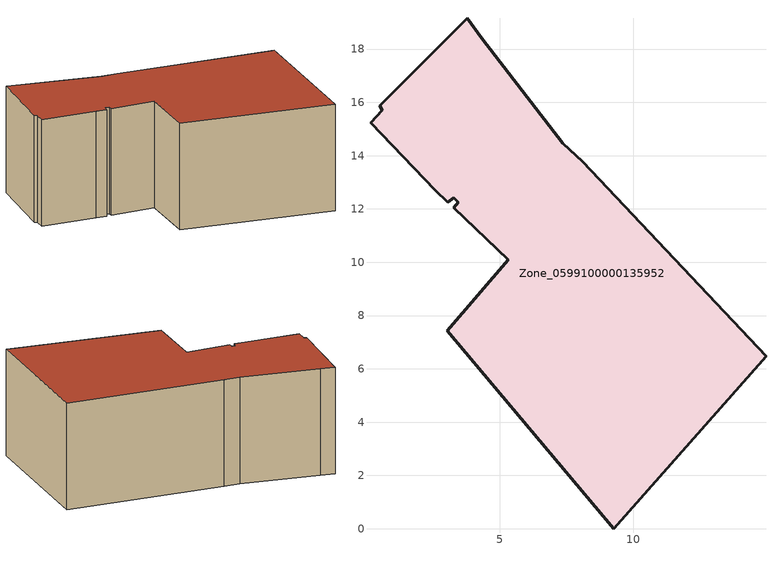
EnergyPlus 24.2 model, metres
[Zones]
Zone_0599100000135952
 floor ground (C_G): 14.98,6.47 9.27,0 3.01,7.43 5.31,10.1 3.25,12.05 3.44,12.25 3.25,12.42 3.04,12.25 2.56,12.7 0.14,15.24 0.57,15.71 0.49,15.87 3.77,19.16 4.32,18.41 7.35,14.47 8.1,13.78 z0.85
 wall outside (C_F): 9.27,0 14.98,6.47 8.1,13.78 7.35,14.47 4.32,18.41 3.77,19.16 0.49,15.87 0.57,15.71 0.14,15.24 2.56,12.7 3.04,12.25 3.25,12.42 3.44,12.25 3.25,12.05 5.31,10.1 3.01,7.43 9.27,0 z0.85:7.86
 roof outside (C_R): 3.44,12.25 3.25,12.05 5.31,10.1 3.01,7.43 9.27,0 14.98,6.47 8.1,13.78 7.35,14.47 4.32,18.41 3.77,19.16 0.49,15.87 0.57,15.71 0.14,15.24 2.56,12.7 3.04,12.25 3.25,12.42 z7.86
[BUILDING]
Pand.0599100000135952: North Axis=0; Terrain=City; Loads Convergence Tolerance Value=0.04; Temperature Convergence Tolerance Value=0.4; Solar Distribution=FullExterior; Maximum Number of Warmup Days=25; Minimum Number of Warmup Days=1
[Site:Location]
Rotterdam.The.Hague.AP_ZH_NLD Design_Conditions: Latitude=51.96; Longitude=4.45; Time Zone=1; Elevation=-4.5
[SITE:GROUNDTEMPERATURE:BUILDINGSURFACE]
18, 18, 18, 18, 18, 18, 18, 18, 18, 18, 18, 18
[MATERIAL] Thermal Absorptance=0.9; Solar Absorptance=0.7; Visible Absorptance=0.7
Name | Roughness | Thickness | Conductivity | Density | Specific Heat
G.TI.1946 | MediumSmooth | 0.15 | 1 | 540 | 1210
F.TI.1946 | Rough | 0.3 | 0.857143 | 1920 | 840
R.TI.1946 | MediumRough | 0.2 | 0.1 | 1500 | 1000
[CONSTRUCTION]
C_G: G.TI.1946
C_F: F.TI.1946
C_R: R.TI.1946
[ZONE]
Zone_0599100000135952: Type=1; Multiplier=1; Ceiling Height=Autocalculate; Volume=Autocalculate; Floor Area=autocalculate; Part of Total Floor Area=Yes
[ZONEINFILTRATION:DESIGNFLOWRATE]
Infil_Zone_0599100000135952: Zone or ZoneList or Space or SpaceList=Zone_0599100000135952; Schedule=AlwaysOn; Design Flow Rate Calculation Method=Flow/Area; Flow Rate per Floor Area=0.003; Constant Term Coefficient=1; Temperature Term Coefficient=0; Velocity Term Coefficient=0; Velocity Squared Term Coefficient=0
[HVACTEMPLATE:ZONE:IDEALLOADSAIRSYSTEM]
Zone_0599100000135952: Maximum Heating Supply Air Temperature=50; Minimum Cooling Supply Air Temperature=13; Maximum Heating Supply Air Humidity Ratio=0.0156; Minimum Cooling Supply Air Humidity Ratio=0.0077; Heating Limit=NoLimit; Cooling Limit=NoLimit; Dehumidification Control Type=ConstantSensibleHeatRatio; Cooling Sensible Heat Ratio=0.7; Dehumidification Setpoint=60; Humidification Control Type=None; Humidification Setpoint=30; Outdoor Air Method=None; Outdoor Air Flow Rate per Person=0.00944; Outdoor Air Flow Rate per Zone Floor Area=0; Outdoor Air Flow Rate per Zone=0; Demand Controlled Ventilation Type=None; Outdoor Air Economizer Type=NoEconomizer; Heat Recovery Type=None; Sensible Heat Recovery Effectiveness=0.7; Latent Heat Recovery Effectiveness=0.65
[ZONECONTROL:THERMOSTAT]
ThermostatControl_Zone_0599100000135952: Zone or ZoneList=Zone_0599100000135952; Control Type Schedule=DualSetpointControlType; Control 1=Thermostat_Zone_0599100000135952; Temperature Difference Between Cutout And Setpoint=0
[THERMOSTATSETPOINT:DUALSETPOINT]
Thermostat_Zone_0599100000135952: Heating Setpoint Temperature Schedule=HeatingSetpoint_Zone_0599100000135952; Cooling Setpoint Temperature Schedule=CoolingSetpoint_Zone_0599100000135952
[SCHEDULE:COMPACT]
HeatingSetpoint_Zone_0599100000135952: Through: 12/31, For: AllDays, Until: 24:00, 21
CoolingSetpoint_Zone_0599100000135952: Through: 12/31, For: AllDays, Until: 24:00, 24
DualSetpointControlType: Through: 12/31, For: AllDays, Until: 24:00, 4
AlwaysOn: Through: 12/31, For: AllDays, Until: 24:00, 1
